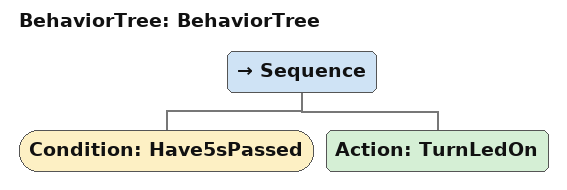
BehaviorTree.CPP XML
<?xml version="1.0"?>
<root main_tree_to_execute="BehaviorTree">
    <BehaviorTree ID="BehaviorTree">
        <Sequence>
            <Condition ID="Have5sPassed"/>
            <Action ID="TurnLedOn"/>
        </Sequence>
    </BehaviorTree>
</root>
